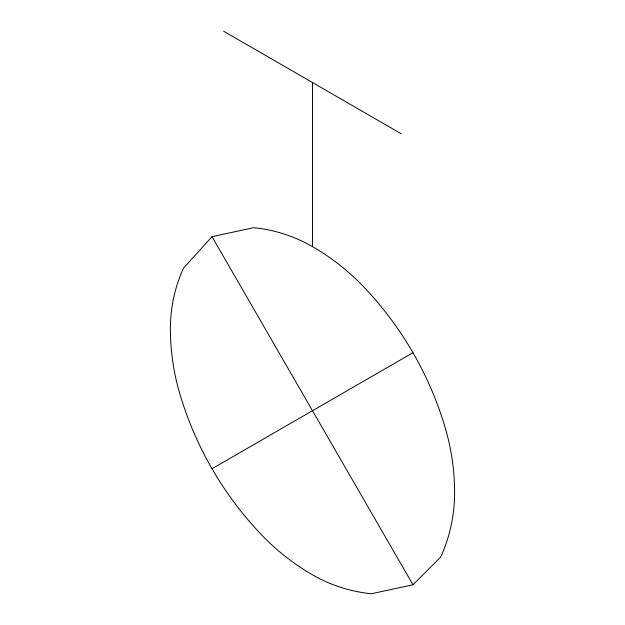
<?xml version="1.0" encoding="UTF-8"?>
<svg xmlns="http://www.w3.org/2000/svg" width="625" height="625" viewBox="0 0 625 625"><rect width="100%" height="100%" fill="white"/><g stroke="black" fill="none" stroke-linecap="round" stroke-linejoin="round"><path stroke-width="0.94" d="M212.016 236.672L183.422 268.227A146.641 146.641 0 0 0 170.391 328.672A229.664 229.664 0 0 0 179.906 394.094A346.953 346.953 0 0 0 260.602 533.867A229.664 229.664 0 0 0 312.5 574.82A146.641 146.641 0 0 0 371.367 593.75L412.984 584.773L440.766 556.953A155.703 155.703 0 0 0 454.609 492.773A229.664 229.664 0 0 0 445.094 427.352A346.953 346.953 0 0 0 364.398 287.578A229.664 229.664 0 0 0 312.5 246.625A146.641 146.641 0 0 0 253.633 227.695L212.016 236.672L412.984 584.773M212.016 468.742L412.984 352.703M223.68 31.25L401.32 133.812M312.5 82.531L312.5 246.625"/></g></svg>
